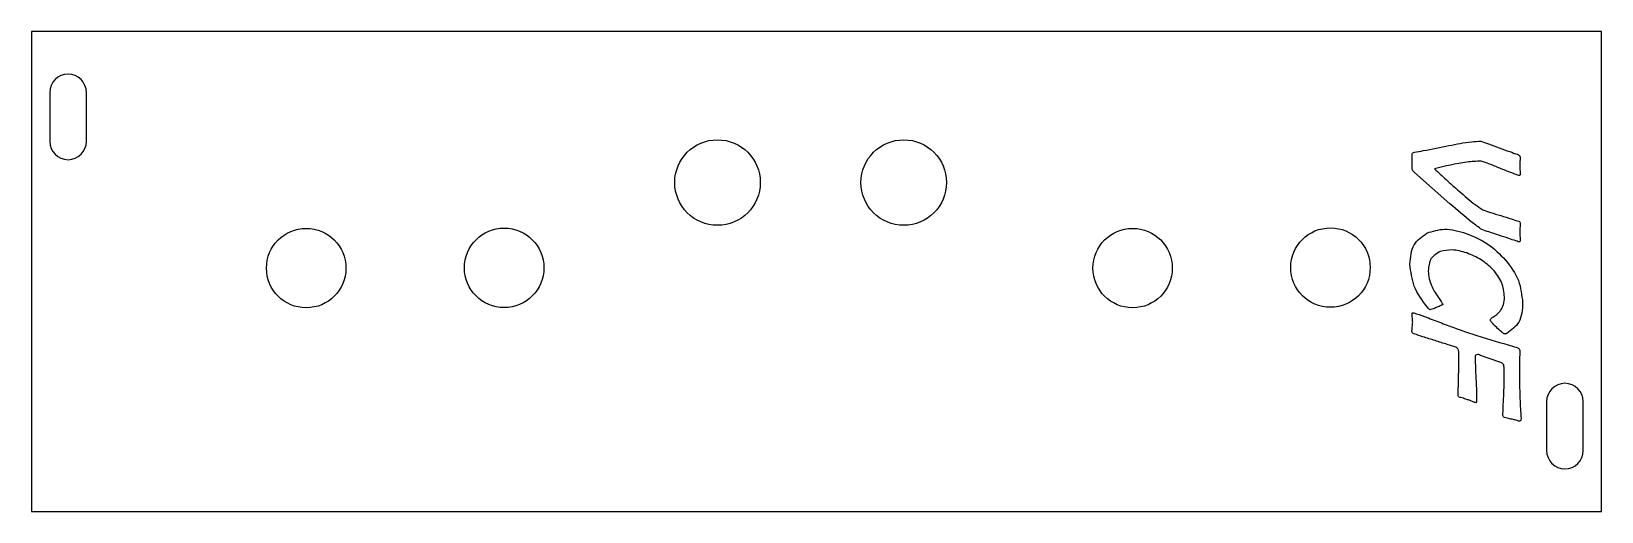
# Model space of a CAD drawing. Header units: millimetres. Extents: x -114 to 14, y -15 to 24.
import ezdxf

# ---------------------------------------------------------------- set-up
doc = ezdxf.new("R2010")
doc.units = ezdxf.units.MM
doc.layers.get('0').update_dxf_attribs({"linetype": 'CONTINUOUS'})

msp = doc.modelspace()

# ---------------------------------------------------------------- linework, layer by layer
for p, q in [((-1.25, 12.62), (-1.25, 13.89)), ((1.84, 9.8), (-1.07, 12.35)), ((7.32, -1.98), (7.4, -2.01)), ((5.85, -3.14), (4.33, -2.62)), ((6.28, -4.33), (6.27, -3.87))]:
    msp.add_line(p, q)
msp.add_lwpolyline([(-114.25, -15.4), (14.25, -15.4), (14.25, 23.9), (-114.25, 23.9)], close=True)
for points in [[(-109.75, 18.9, 1), (-112.75, 18.9), (-112.75, 14.9, 1), (-109.75, 14.9)], [(12.75, -6.4, 1), (9.75, -6.4), (9.75, -10.4, 1), (12.75, -10.4)]]:
    msp.add_lwpolyline(points, format="xyb", close=True)
for centre, radius in [((-58.1, 11.53), 3.5), ((-42.86, 11.53), 3.5), ((-91.76, 4.53), 3.25), ((-75.56, 4.55), 3.25), ((-24.13, 4.53), 3.25), ((-7.94, 4.57), 3.25)]:
    msp.add_circle(centre, radius)
for points, knots in [([(-1.07, 14.01), (-0.83, 14.05), (0.12, 14.23), (1.06, 14.41), (1.76, 14.55)], [0, 0, 0, 0, 0.0737841, 0.2874787, 0.2874787, 0.2874787, 0.2874787]), ([(1.76, 14.55), (2.37, 14.67), (3.23, 14.86), (4.11, 14.91), (4.37, 14.93)], [0, 0, 0, 0, 0.1874599, 0.2639373, 0.2639373, 0.2639373, 0.2639373]), ([(4.37, 14.93), (4.57, 14.85), (5.07, 14.68), (5.57, 14.49), (5.86, 14.38)], [0, 0, 0, 0, 0.066102, 0.1592468, 0.1592468, 0.1592468, 0.1592468]), ([(5.86, 14.38), (6.15, 14.27), (6.65, 14.09), (7.15, 13.91), (7.36, 13.84)], [0, 0, 0, 0, 0.0931449, 0.1592468, 0.1592468, 0.1592468, 0.1592468]), ([(-1.25, 13.89), (-1.24, 13.92), (-1.2, 13.99), (-1.12, 14), (-1.07, 14.01)], [0, 0, 0, 0, 0.00858675, 0.02291297, 0.02291297, 0.02291297, 0.02291297]), ([(4.39, 13.29), (4, 13.27), (2.71, 13.19), (1.45, 12.86), (0.57, 12.64)], [0, 0, 0, 0, 0.1172665, 0.3882373, 0.3882373, 0.3882373, 0.3882373]), ([(5.93, 12.7), (5.64, 12.82), (5.12, 13.03), (4.61, 13.21), (4.39, 13.29)], [0, 0, 0, 0, 0.096733, 0.1653473, 0.1653473, 0.1653473, 0.1653473]), ([(7.36, 13.84), (7.43, 13.81), (7.54, 13.77), (7.58, 13.66), (7.59, 13.61)], [0, 0, 0, 0, 0.02000887, 0.03455236, 0.03455236, 0.03455236, 0.03455236]), ([(7.57, 13.27), (7.57, 13.2), (7.56, 13.08), (7.56, 12.97), (7.55, 12.92)], [0, 0, 0, 0, 0.01981755, 0.03439736, 0.03439736, 0.03439736, 0.03439736]), ([(7.55, 12.92), (7.56, 12.87), (7.56, 12.76), (7.57, 12.64), (7.57, 12.57)], [0, 0, 0, 0, 0.014506, 0.03535992, 0.03535992, 0.03535992, 0.03535992]), ([(7.59, 13.61), (7.59, 13.56), (7.59, 13.45), (7.58, 13.33), (7.57, 13.27)], [0, 0, 0, 0, 0.01457978, 0.03439736, 0.03439736, 0.03439736, 0.03439736]), ([(-1.07, 12.35), (-1.12, 12.4), (-1.21, 12.47), (-1.24, 12.58), (-1.25, 12.62)], [0, 0, 0, 0, 0.02001714, 0.03325599, 0.03325599, 0.03325599, 0.03325599]), ([(0.57, 12.64), (0.89, 12.35), (1.55, 11.74), (2.23, 11.14), (2.59, 10.83)], [0, 0, 0, 0, 0.1279651, 0.271429, 0.271429, 0.271429, 0.271429]), ([(7.47, 12.11), (7.26, 12.19), (6.74, 12.37), (6.23, 12.58), (5.93, 12.7)], [0, 0, 0, 0, 0.0681145, 0.164681, 0.164681, 0.164681, 0.164681]), ([(7.59, 12.22), (7.59, 12.17), (7.58, 12.1), (7.51, 12.11), (7.47, 12.11)], [0, 0, 0, 0, 0.0102997, 0.01929911, 0.01929911, 0.01929911, 0.01929911]), ([(7.57, 12.57), (7.58, 12.5), (7.59, 12.38), (7.59, 12.26), (7.59, 12.22)], [0, 0, 0, 0, 0.02085402, 0.03535998, 0.03535998, 0.03535998, 0.03535998]), ([(2.59, 10.83), (3.02, 10.44), (3.64, 9.89), (4.32, 9.43), (4.54, 9.29)], [0, 0, 0, 0, 0.1712915, 0.2477704, 0.2477704, 0.2477704, 0.2477704]), ([(4.44, 7.68), (4.18, 7.87), (3.27, 8.53), (2.44, 9.27), (1.84, 9.8)], [0, 0, 0, 0, 0.0969891, 0.3352457, 0.3352457, 0.3352457, 0.3352457]), ([(4.54, 9.29), (4.74, 9.22), (5.23, 9.06), (5.72, 8.91), (6, 8.82)], [0, 0, 0, 0, 0.0644846, 0.1541146, 0.1541146, 0.1541146, 0.1541146]), ([(-0.05, 7.4), (0.43, 7.55), (1.5, 7.87), (2.57, 7.54), (3.16, 7.37)], [0, 0, 0, 0, 0.1477736, 0.327725, 0.327725, 0.327725, 0.327725]), ([(6, 8.82), (6.29, 8.73), (6.78, 8.58), (7.26, 8.42), (7.47, 8.36)], [0, 0, 0, 0, 0.0894635, 0.1534483, 0.1534483, 0.1534483, 0.1534483]), ([(7.47, 8.36), (7.5, 8.34), (7.58, 8.3), (7.59, 8.22), (7.59, 8.18)], [0, 0, 0, 0, 0.01157526, 0.02347035, 0.02347035, 0.02347035, 0.02347035]), ([(7.57, 7.83), (7.57, 7.76), (7.56, 7.65), (7.56, 7.54), (7.55, 7.49)], [0, 0, 0, 0, 0.01989608, 0.03408224, 0.03408224, 0.03408224, 0.03408224]), ([(7.59, 8.18), (7.59, 8.13), (7.59, 8.01), (7.58, 7.9), (7.57, 7.83)], [0, 0, 0, 0, 0.01465856, 0.03471185, 0.03471185, 0.03471185, 0.03471185]), ([(-1.43, 4.85), (-1.39, 5.42), (-1.32, 6.49), (-0.45, 7.11), (-0.05, 7.4)], [0, 0, 0, 0, 0.1621535, 0.3041311, 0.3041311, 0.3041311, 0.3041311]), ([(3.16, 7.37), (3.78, 7.12), (5, 6.61), (5.93, 5.66), (6.39, 5.19)], [0, 0, 0, 0, 0.1973746, 0.3927595, 0.3927595, 0.3927595, 0.3927595]), ([(5.84, 7.22), (5.57, 7.31), (5.1, 7.46), (4.64, 7.62), (4.44, 7.68)], [0, 0, 0, 0, 0.085653, 0.1470431, 0.1470431, 0.1470431, 0.1470431]), ([(7.23, 6.76), (7.04, 6.82), (6.57, 6.98), (6.11, 7.13), (5.84, 7.22)], [0, 0, 0, 0, 0.0613901, 0.1470431, 0.1470431, 0.1470431, 0.1470431]), ([(7.47, 6.67), (7.46, 6.68), (7.38, 6.71), (7.3, 6.74), (7.23, 6.76)], [0, 0, 0, 0, 0.00417011, 0.02552061, 0.02552061, 0.02552061, 0.02552061]), ([(7.59, 6.79), (7.59, 6.75), (7.58, 6.67), (7.51, 6.67), (7.47, 6.67)], [0, 0, 0, 0, 0.0102997, 0.01946619, 0.01946619, 0.01946619, 0.01946619]), ([(7.55, 7.49), (7.56, 7.44), (7.56, 7.32), (7.57, 7.21), (7.57, 7.14)], [0, 0, 0, 0, 0.01442718, 0.03504545, 0.03504545, 0.03504545, 0.03504545]), ([(7.57, 7.14), (7.58, 7.07), (7.59, 6.95), (7.59, 6.84), (7.59, 6.79)], [0, 0, 0, 0, 0.02061815, 0.03504545, 0.03504545, 0.03504545, 0.03504545]), ([(1.04, 5.89), (0.76, 5.72), (0.16, 5.36), (0.1, 4.66), (0.07, 4.29)], [0, 0, 0, 0, 0.0935312, 0.1985626, 0.1985626, 0.1985626, 0.1985626]), ([(3.21, 5.77), (2.81, 5.89), (2.1, 6.1), (1.37, 5.96), (1.04, 5.89)], [0, 0, 0, 0, 0.121257, 0.2196124, 0.2196124, 0.2196124, 0.2196124]), ([(5.35, 4.42), (5.04, 4.7), (4.41, 5.29), (3.61, 5.6), (3.21, 5.77)], [0, 0, 0, 0, 0.1244048, 0.2550047, 0.2550047, 0.2550047, 0.2550047]), ([(6.39, 5.19), (6.8, 4.65), (7.58, 3.61), (7.72, 2.31), (7.79, 1.69)], [0, 0, 0, 0, 0.1987648, 0.3839965, 0.3839965, 0.3839965, 0.3839965]), ([(-0.01, 1.32), (-0.42, 1.87), (-1.21, 2.93), (-1.36, 4.23), (-1.43, 4.85)], [0, 0, 0, 0, 0.2040583, 0.3865286, 0.3865286, 0.3865286, 0.3865286]), ([(0.07, 4.29), (0.08, 4.07), (0.11, 3.62), (0.29, 3.21), (0.38, 2.99)], [0, 0, 0, 0, 0.0637555, 0.1340122, 0.1340122, 0.1340122, 0.1340122]), ([(6.3, 2.15), (6.26, 2.57), (6.16, 3.41), (5.63, 4.08), (5.35, 4.42)], [0, 0, 0, 0, 0.1213666, 0.2503675, 0.2503675, 0.2503675, 0.2503675]), ([(0.38, 2.99), (0.45, 2.83), (0.62, 2.5), (0.84, 2.19), (0.95, 2.03)], [0, 0, 0, 0, 0.0524608, 0.112289, 0.112289, 0.112289, 0.112289]), ([(0.21, 1.12), (0.17, 1.14), (0.09, 1.19), (0.03, 1.27), (-0.01, 1.32)], [0, 0, 0, 0, 0.01098651, 0.02898853, 0.02898853, 0.02898853, 0.02898853]), ([(0.76, 1.32), (0.63, 1.26), (0.45, 1.18), (0.26, 1.14), (0.21, 1.12)], [0, 0, 0, 0, 0.04169289, 0.05846297, 0.05846297, 0.05846297, 0.05846297]), ([(1.26, 1.56), (1.22, 1.53), (1.06, 1.43), (0.89, 1.36), (0.76, 1.32)], [0, 0, 0, 0, 0.0148802, 0.05593509, 0.05593509, 0.05593509, 0.05593509]), ([(0.95, 2.03), (1.03, 1.92), (1.14, 1.77), (1.23, 1.61), (1.26, 1.56)], [0, 0, 0, 0, 0.04051461, 0.05579026, 0.05579026, 0.05579026, 0.05579026]), ([(5.99, 1.06), (6.08, 1.22), (6.27, 1.56), (6.29, 1.95), (6.3, 2.15)], [0, 0, 0, 0, 0.0543473, 0.114927, 0.114927, 0.114927, 0.114927]), ([(7.79, 1.69), (7.76, 1.12), (7.7, 0.07), (6.87, -0.55), (6.5, -0.83)], [0, 0, 0, 0, 0.1616624, 0.2961617, 0.2961617, 0.2961617, 0.2961617]), ([(-1.25, 0.76), (-1.25, 0.81), (-1.24, 0.89), (-1.15, 0.88), (-1.11, 0.87)], [0, 0, 0, 0, 0.0111884, 0.02159536, 0.02159536, 0.02159536, 0.02159536]), ([(-1.23, 0.43), (-1.24, 0.49), (-1.25, 0.61), (-1.25, 0.72), (-1.25, 0.76)], [0, 0, 0, 0, 0.01975745, 0.03347728, 0.03347728, 0.03347728, 0.03347728]), ([(-1.24, -0.28), (-1.23, -0.21), (-1.22, -0.08), (-1.21, 0.04), (-1.21, 0.09)], [0, 0, 0, 0, 0.02136238, 0.03728713, 0.03728713, 0.03728713, 0.03728713]), ([(-1.21, 0.09), (-1.21, 0.14), (-1.22, 0.25), (-1.23, 0.36), (-1.23, 0.43)], [0, 0, 0, 0, 0.01371984, 0.03347728, 0.03347728, 0.03347728, 0.03347728]), ([(-1.11, 0.87), (-0.82, 0.77), (-0.11, 0.52), (0.58, 0.25), (0.99, 0.1)], [0, 0, 0, 0, 0.0930175, 0.2243326, 0.2243326, 0.2243326, 0.2243326]), ([(0.99, 0.1), (1.4, -0.06), (2.1, -0.33), (2.81, -0.57), (3.1, -0.68)], [0, 0, 0, 0, 0.1313161, 0.2243359, 0.2243359, 0.2243359, 0.2243359]), ([(5.12, 0.28), (5.14, 0.31), (5.21, 0.43), (5.34, 0.51), (5.42, 0.56)], [0, 0, 0, 0, 0.0135096, 0.04216468, 0.04216468, 0.04216468, 0.04216468]), ([(5.64, -0.31), (5.5, -0.18), (5.31, 0), (5.16, 0.21), (5.12, 0.28)], [0, 0, 0, 0, 0.05633596, 0.07864881, 0.07864881, 0.07864881, 0.07864881]), ([(5.42, 0.56), (5.54, 0.63), (5.75, 0.78), (5.92, 0.97), (5.99, 1.06)], [0, 0, 0, 0, 0.04137211, 0.07639086, 0.07639086, 0.07639086, 0.07639086]), ([(-1.27, -0.64), (-1.27, -0.59), (-1.26, -0.47), (-1.25, -0.35), (-1.24, -0.28)], [0, 0, 0, 0, 0.01545244, 0.03665814, 0.03665814, 0.03665814, 0.03665814]), ([(-1.08, -0.86), (-1.13, -0.84), (-1.24, -0.8), (-1.26, -0.69), (-1.27, -0.64)], [0, 0, 0, 0, 0.01658312, 0.03036856, 0.03036856, 0.03036856, 0.03036856]), ([(0.62, -1.41), (0.29, -1.3), (-0.28, -1.12), (-0.84, -0.94), (-1.08, -0.86)], [0, 0, 0, 0, 0.1041043, 0.1787417, 0.1787417, 0.1787417, 0.1787417]), ([(3.1, -0.68), (3.56, -0.82), (4.96, -1.27), (6.37, -1.69), (7.32, -1.98)], [0, 0, 0, 0, 0.1447465, 0.4419099, 0.4419099, 0.4419099, 0.4419099]), ([(6.28, -0.86), (6.2, -0.81), (5.97, -0.64), (5.78, -0.44), (5.64, -0.31)], [0, 0, 0, 0, 0.02628784, 0.0839674, 0.0839674, 0.0839674, 0.0839674]), ([(6.5, -0.83), (6.46, -0.85), (6.38, -0.87), (6.31, -0.86), (6.28, -0.86)], [0, 0, 0, 0, 0.01261039, 0.02257315, 0.02257315, 0.02257315, 0.02257315]), ([(2.32, -1.95), (2.09, -1.87), (1.52, -1.69), (0.95, -1.51), (0.62, -1.41)], [0, 0, 0, 0, 0.0746351, 0.1787386, 0.1787386, 0.1787386, 0.1787386]), ([(2.56, -2.31), (2.54, -2.23), (2.52, -2.07), (2.38, -1.99), (2.32, -1.95)], [0, 0, 0, 0, 0.02491562, 0.04515118, 0.04515118, 0.04515118, 0.04515118]), ([(2.57, -3.24), (2.57, -3.03), (2.57, -2.72), (2.56, -2.41), (2.56, -2.31)], [0, 0, 0, 0, 0.06376464, 0.09246649, 0.09246649, 0.09246649, 0.09246649]), ([(4.33, -2.62), (4.22, -2.57), (4.05, -2.49), (3.94, -2.62), (3.91, -2.66)], [0, 0, 0, 0, 0.03276493, 0.04746648, 0.04746648, 0.04746648, 0.04746648]), ([(7.4, -2.01), (7.44, -2.03), (7.53, -2.07), (7.55, -2.17), (7.55, -2.22)], [0, 0, 0, 0, 0.01262533, 0.02715326, 0.02715326, 0.02715326, 0.02715326]), ([(7.55, -2.22), (7.55, -2.29), (7.55, -2.56), (7.54, -2.82), (7.54, -3.01)], [0, 0, 0, 0, 0.02237652, 0.07942459, 0.07942459, 0.07942459, 0.07942459]), ([(2.54, -4.56), (2.55, -4.3), (2.56, -3.86), (2.57, -3.42), (2.57, -3.24)], [0, 0, 0, 0, 0.0768229, 0.1318383, 0.1318383, 0.1318383, 0.1318383]), ([(3.91, -2.66), (3.91, -2.92), (3.92, -3.54), (3.95, -4.16), (3.96, -4.52)], [0, 0, 0, 0, 0.0771487, 0.1863698, 0.1863698, 0.1863698, 0.1863698]), ([(6.25, -3.4), (6.21, -3.35), (6.11, -3.22), (5.95, -3.17), (5.85, -3.14)], [0, 0, 0, 0, 0.01849968, 0.04845443, 0.04845443, 0.04845443, 0.04845443]), ([(6.27, -3.87), (6.27, -3.76), (6.27, -3.6), (6.25, -3.44), (6.25, -3.4)], [0, 0, 0, 0, 0.03399618, 0.04733369, 0.04733369, 0.04733369, 0.04733369]), ([(7.54, -3.01), (7.53, -3.33), (7.52, -3.94), (7.53, -4.55), (7.53, -4.84)], [0, 0, 0, 0, 0.0949528, 0.1831944, 0.1831944, 0.1831944, 0.1831944]), ([(2.52, -5.87), (2.52, -5.69), (2.52, -5.25), (2.54, -4.81), (2.54, -4.56)], [0, 0, 0, 0, 0.0545426, 0.131208, 0.131208, 0.131208, 0.131208]), ([(3.96, -4.52), (3.98, -4.89), (4.01, -5.51), (4.02, -6.13), (4.02, -6.39)], [0, 0, 0, 0, 0.1092211, 0.18637, 0.18637, 0.18637, 0.18637]), ([(6.24, -5.94), (6.25, -5.63), (6.28, -5.1), (6.28, -4.56), (6.28, -4.33)], [0, 0, 0, 0, 0.0915333, 0.1601208, 0.1601208, 0.1601208, 0.1601208]), ([(7.53, -4.84), (7.54, -5.28), (7.56, -6.26), (7.62, -7.25), (7.66, -7.79)], [0, 0, 0, 0, 0.1310117, 0.2951218, 0.2951218, 0.2951218, 0.2951218]), ([(2.59, -6.03), (2.57, -6.01), (2.52, -5.97), (2.52, -5.91), (2.52, -5.87)], [0, 0, 0, 0, 0.0077197, 0.01845659, 0.01845659, 0.01845659, 0.01845659]), ([(2.94, -6.13), (2.87, -6.11), (2.76, -6.08), (2.64, -6.04), (2.59, -6.03)], [0, 0, 0, 0, 0.02093248, 0.03589346, 0.03589346, 0.03589346, 0.03589346]), ([(3.28, -6.24), (3.23, -6.22), (3.12, -6.18), (3.01, -6.15), (2.94, -6.13)], [0, 0, 0, 0, 0.01496091, 0.03589358, 0.03589358, 0.03589358, 0.03589358]), ([(3.6, -6.36), (3.54, -6.33), (3.43, -6.29), (3.33, -6.25), (3.28, -6.24)], [0, 0, 0, 0, 0.01996502, 0.03415914, 0.03415914, 0.03415914, 0.03415914]), ([(3.92, -6.48), (3.87, -6.47), (3.77, -6.43), (3.66, -6.38), (3.6, -6.36)], [0, 0, 0, 0, 0.01419413, 0.03415918, 0.03415918, 0.03415918, 0.03415918]), ([(4.02, -6.39), (4.02, -6.42), (4.01, -6.49), (3.95, -6.49), (3.92, -6.48)], [0, 0, 0, 0, 0.00941354, 0.01701252, 0.01701252, 0.01701252, 0.01701252]), ([(6.18, -7.53), (6.18, -7.31), (6.19, -6.78), (6.22, -6.25), (6.24, -5.94)], [0, 0, 0, 0, 0.0644492, 0.1595254, 0.1595254, 0.1595254, 0.1595254]), ([(6.3, -7.7), (6.27, -7.68), (6.19, -7.65), (6.19, -7.57), (6.18, -7.53)], [0, 0, 0, 0, 0.01100875, 0.02235632, 0.02235632, 0.02235632, 0.02235632]), ([(6.93, -7.84), (6.8, -7.82), (6.58, -7.78), (6.38, -7.72), (6.3, -7.7)], [0, 0, 0, 0, 0.04079905, 0.06455428, 0.06455428, 0.06455428, 0.06455428]), ([(7.45, -7.99), (7.38, -7.97), (7.21, -7.91), (7.03, -7.87), (6.93, -7.84)], [0, 0, 0, 0, 0.02253194, 0.05384265, 0.05384265, 0.05384265, 0.05384265]), ([(7.66, -7.79), (7.65, -7.86), (7.65, -8), (7.51, -7.99), (7.45, -7.99)], [0, 0, 0, 0, 0.01781783, 0.03458533, 0.03458533, 0.03458533, 0.03458533])]:
    msp.add_open_spline(points, degree=3, knots=knots)

doc.saveas('drawing.dxf')
